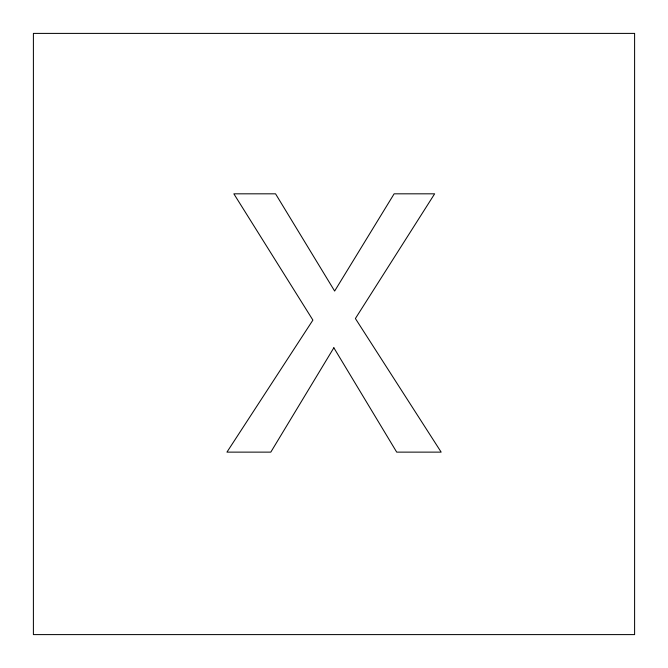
<?xml version="1.0" encoding="UTF-8"?>
<svg xmlns="http://www.w3.org/2000/svg" width="668" height="668" viewBox="0 0 668 668"><rect width="100%" height="100%" fill="white"/><g stroke="black" fill="none" stroke-linecap="round" stroke-linejoin="round"><path stroke-width="1" d="M333.85 347.777L270.807 452.127L226.936 452.127L312.9 320.106L233.85 193.82L275.55 193.82L334.643 291.056L394.128 193.82L434.643 193.82L355.393 318.527L441.164 452.127L396.7 452.127L333.85 347.777M634.6 33.4L33.4 33.4L33.4 634.6L634.6 634.6L634.6 33.4"/></g></svg>
